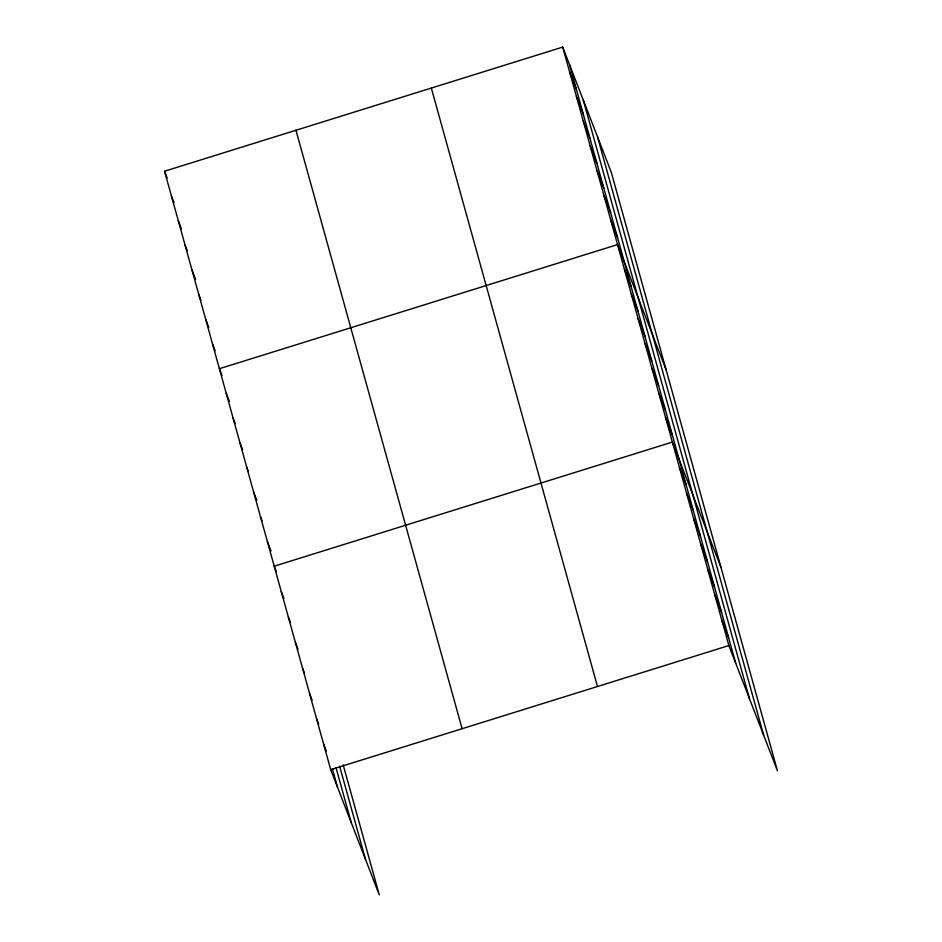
<?xml version="1.0" encoding="UTF-8"?>
<svg xmlns="http://www.w3.org/2000/svg" width="942" height="942" viewBox="0 0 942 942"><rect width="100%" height="100%" fill="white"/><g stroke="black" fill="none" stroke-linecap="round" stroke-linejoin="round"><path stroke-width="1.41" d="M343.194 764.904L379.285 894.9L330.713 769.673L164.556 171.22L562.715 47.1L611.287 172.327L777.444 770.78L728.872 645.553L562.715 47.1M330.713 769.673L728.872 645.553M569.569 71.78L576.386 89.349M576.422 96.473L583.239 114.029M583.275 121.153L590.092 138.721M590.128 145.845L596.945 163.402M596.981 170.526L603.798 188.094M603.834 195.218L610.652 212.774M610.699 219.898L617.505 237.466M666.112 369.817L617.552 244.59L219.392 368.711L222.006 375.469M624.405 269.271L631.211 286.839M631.258 293.963L638.064 311.519M638.111 318.643L644.917 336.212M644.964 343.335L651.77 360.892M651.817 368.016L658.623 385.584M658.67 392.708L665.476 410.265M665.523 417.388L672.341 434.957M720.948 567.308L672.376 442.081L274.216 566.201L276.312 571.606M679.441 467.515L686.247 485.071M686.494 492.949L693.312 510.505M693.559 518.383L700.377 535.939M700.624 543.817L707.43 561.385M707.689 569.251L714.495 586.819M714.742 594.685L721.56 612.253M721.808 620.119L728.613 637.687M164.556 171.22L167.181 177.979M171.42 195.912L174.035 202.66M178.274 220.593L181.417 228.706M185.127 245.285L187.222 250.69M191.98 269.965L195.642 279.421M198.833 294.658L200.929 300.062M205.686 319.338L208.83 327.451M212.539 344.03L215.153 350.777M226.245 393.403L229.389 401.504M233.098 418.083L235.194 423.488M239.951 442.775L242.577 449.522M246.804 467.456L248.382 471.506M253.657 492.148L256.801 500.249M260.51 516.828L262.088 520.879M267.363 541.52L271.037 550.976M281.281 591.635L283.907 598.394M288.346 617.069L290.442 622.474M295.411 642.503L298.025 649.262M302.464 667.937L304.56 673.342M309.529 693.371L312.143 700.13M316.594 718.805L318.69 724.21M323.648 744.239L326.273 750.998M597.511 136.79L763.656 735.255M583.31 100.193L749.455 698.646M569.533 64.657L735.678 663.121M431.33 88.065L597.475 686.518M295.953 130.267L462.11 728.719M339.615 766.117L365.508 859.375M336 767.659L351.307 822.766M332.42 768.872L337.53 787.241"/></g></svg>
